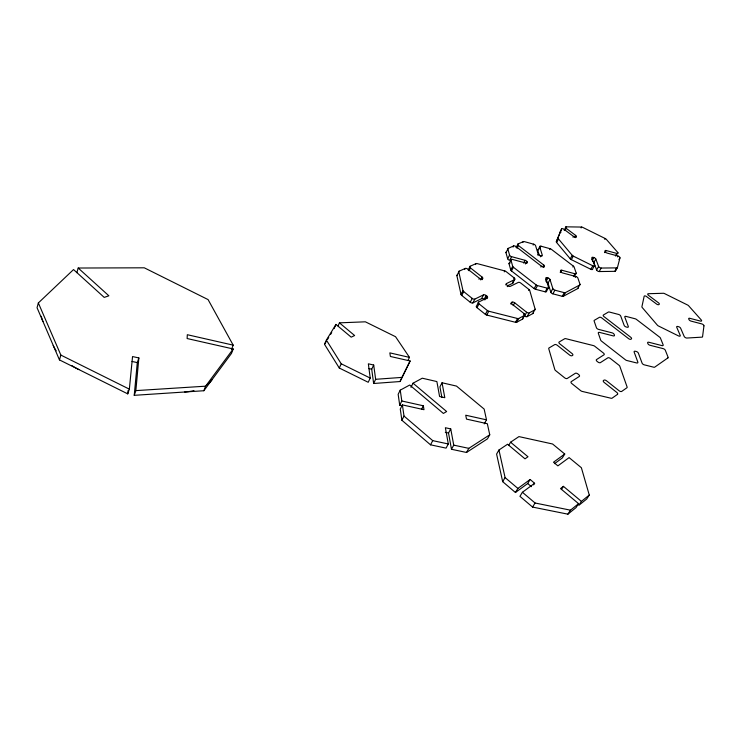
<?xml version="1.0" encoding="UTF-8"?>
<svg xmlns="http://www.w3.org/2000/svg" width="741" height="741" viewBox="0 0 741 741"><rect width="100%" height="100%" fill="white"/><g stroke="black" fill="none" stroke-linecap="round" stroke-linejoin="round"><path stroke-width="1.11" d="M231.451 349.576L233.183 345.139L187.316 334.71L187.13 338.535L233.211 348.965L231.479 353.411L203.858 390.739L134.241 395.324L137.289 362.599L138.863 357.94L132.546 356.56L129.351 389.155L127.748 393.869L59.456 359.904L37.05 307.728L38.347 302.949L73.535 269.567L104.212 297.4L108.871 295.798L78.194 268.029L76.851 272.669M134.241 395.324L135.853 390.618L138.863 357.94M127.748 393.869L128.091 390.498M592.476 261.286A1.797 0.824 29 0 1 593.847 262.536L596.616 269.974A1.806 0.843 29.2 0 0 599.173 271.549L614.808 271.336A1.797 0.824 29.5 0 0 615.428 270.993L617.438 267.538L619.967 257.859A1.769 0.797 29.4 0 0 617.985 256.043L607.203 253.098A1.769 0.797 29.1 0 1 605.258 251.644L605.054 251.134A1.769 0.797 29.1 0 1 606.203 250.532L616.929 253.478A1.76 0.787 29.3 0 0 617.781 252.459L606.314 239.324A1.741 0.778 28.9 0 0 605.277 238.556L582.75 227.394A1.741 0.778 28.4 0 0 581.583 227.061L566.068 226.829L564.188 230.303M615.428 270.993L615.993 268.835M59.456 359.904L60.864 355.087L38.347 302.949M617.438 267.538A1.797 0.815 29.5 0 1 616.827 267.881L601.183 268.047A1.815 0.834 29.2 0 1 598.617 266.473L595.82 259.044A1.797 0.824 29 0 0 593.856 257.572L593.069 257.359A1.797 0.824 29 0 0 591.883 257.979L594.643 265.389L592.643 268.89A1.815 0.843 29.1 0 1 590.809 269.289L571.33 259.637A1.815 0.843 28.6 0 1 570.264 258.831L556.602 242.492A1.788 0.824 28.2 0 1 556.334 241.705L561.576 228.932A1.769 0.797 28.1 0 1 564.012 229.312L573.515 236.416A1.769 0.797 28.4 0 0 575.72 237.018L576.146 236.814A1.769 0.797 28.4 0 0 575.627 235.388L566.143 228.311A1.76 0.797 28.1 0 1 566.068 226.829M556.334 241.705L561.576 228.932M203.858 390.739L205.6 386.181L233.211 348.965M407.967 360.45L409.486 357.384L389.849 352.873L390.396 356.467L410.125 360.978L400.02 381.532L373.631 383.495L375.641 379.299L373.705 365.026L368.351 363.822L370.222 378.077L368.221 382.282L339.285 368.027L324.512 344.315L326.383 340.082L335.969 324.428L351.197 337.164L354.624 335.525L339.434 322.844L338.035 325.975M334.108 328.615L335.969 324.428M339.285 368.027L341.221 363.785L326.383 340.082M373.631 383.495L371.713 369.203L373.705 365.026M400.02 381.532L410.125 360.978M486.781 298.771L487.282 297.817A2.001 1.028 27.4 0 0 486.856 296.104L486.115 295.511A2.001 1.028 27.4 0 0 483.54 294.844L481.567 298.66L472.86 302.921A2.019 1.056 27.1 0 1 470.257 302.263L461.745 295.446A2.01 1.047 26.8 0 1 461.022 294.455L456.891 275.68L459.133 271.178L465.255 268.446A1.964 0.991 26.6 0 1 467.784 269.113L479.464 278.347A1.964 0.991 27 0 0 482.002 279.005L482.53 278.755A1.964 0.991 27.1 0 0 482.122 277.106L470.461 267.899A1.954 0.982 26.7 0 1 470.081 266.278L476.037 263.611A1.945 0.973 26.8 0 1 477.204 263.611L504.751 270.919A1.927 0.954 27.5 0 1 506.075 271.577L514.208 277.94A1.936 0.954 27.8 0 1 514.662 279.57L512.698 283.275L507.631 285.757M410.968 387.339L413.043 383.208L446.638 411.524L443.387 413.441L409.717 385.014L400.233 390.155L398.158 394.323L399.714 405.17L401.872 405.651M464.774 269.391L465.255 268.446M399.714 405.17L401.817 400.992L400.233 390.155M468.182 270.057L470.081 266.278M469.034 270.743L470.461 267.899M401.817 400.992L423.352 405.79L424 409.69L402.382 404.901L400.279 409.088L401.881 420.249L430.512 444.822L446.054 448.12L448.305 443.97L445.369 427.733L450.741 428.9L453.742 445.137L451.482 449.278L466.506 452.464L487.467 438.848L489.755 434.8L487.337 423.722L466.506 419.11L465.728 415.219L486.494 419.841L484.243 423.88M475.565 264.556L476.037 263.611M461.022 294.455L462.958 290.602L458.79 271.873A1.982 1 26.5 0 1 459.133 271.178M461.745 295.446L463.69 291.602A2.019 1.047 26.8 0 1 462.958 290.602M401.881 420.249L404.012 416.053L402.382 404.901M478.982 279.292L479.464 278.347M480.677 279.941L482.122 277.106M470.257 302.263L472.23 298.419A2.019 1.047 27.1 0 0 474.833 299.086L483.54 294.844M482.048 279.7L482.53 278.755M472.86 302.921L474.833 299.086M421.648 409.106L423.352 405.79M487.282 297.817L478.593 302.087L476.611 305.922A2.019 1.056 27.4 0 0 477.019 307.672L485.383 314.369A2.028 1.065 27.6 0 0 486.772 315.064L515.504 322.298A2.01 1.047 28.4 0 0 516.681 322.252L522.516 319.121L524.572 315.36A2.001 1.028 28.5 0 0 524.091 313.61L512.096 304.125A1.991 1.019 28.1 0 1 511.633 302.411L512.151 302.152A1.991 1.01 28.1 0 1 514.68 302.8L526.656 312.248A1.991 1.019 28.5 0 0 529.185 312.897L534.854 309.868A1.982 1 28.6 0 0 535.122 309.145L529.722 290.444A1.945 0.963 28.2 0 0 528.981 289.481L520.766 283.062A1.936 0.963 28 0 0 518.302 282.414L510.234 286.378A1.954 0.982 27.7 0 1 507.742 285.73L507.001 285.155A1.954 0.982 27.7 0 1 506.566 283.507L514.662 279.57M477.019 307.672L479.001 303.829A2.028 1.056 27.4 0 1 478.593 302.087M525.425 263.981L525.906 263.064A1.88 0.908 27.8 0 0 527.277 262.425L527.11 261.869A1.88 0.908 27.8 0 0 525.1 260.323L511.577 256.664L509.66 260.332A1.88 0.917 27.4 0 1 507.668 258.776L505.983 252.672L508.159 248.392L513.633 245.938A1.862 0.889 27.4 0 1 515.995 246.586L541.375 266.149A1.871 0.898 28.2 0 0 543.746 266.788L544.209 266.556A1.871 0.898 28.2 0 0 543.727 265.009L518.404 245.512A1.853 0.88 27.5 0 1 517.968 244.002L523.303 241.612A1.843 0.871 27.5 0 1 524.378 241.631L533.622 244.169A1.834 0.861 27.8 0 1 535.586 245.679L538.198 254.163A1.853 0.88 28 0 0 540.18 255.682L541.004 255.904A1.853 0.88 28 0 0 542.329 255.284L539.68 246.799A1.834 0.861 27.9 0 1 540.986 246.197L550.137 248.717A1.825 0.852 28.1 0 1 551.387 249.337L573.395 266.139A1.843 0.861 28.7 0 1 574.127 267.029L576.202 273.123L574.201 276.68M481.567 298.66A2.001 1.037 27.4 0 1 484.132 299.318L486.115 295.511M485.374 298.956L486.856 296.104M486.494 419.841L484.151 409.078L456.502 386.089L442.044 382.764L439.932 386.83L441.877 397.5M513.041 247.077L513.633 245.938M507.668 258.776L509.567 255.117L507.872 249.022A1.871 0.898 27.3 0 1 508.159 248.392M516.079 247.624L517.968 244.002M504.269 271.854L504.751 270.919M516.986 248.226L518.404 245.512M576.202 273.123A1.853 0.88 28.9 0 1 574.942 273.772L561.817 270.233A1.862 0.889 28.6 0 0 560.52 270.882L560.696 271.428A1.862 0.889 28.6 0 0 562.715 272.975L575.868 276.523A1.862 0.889 29 0 1 577.887 278.06L580.018 284.312A1.871 0.898 29.1 0 1 579.805 284.97L565.383 292.649A1.908 0.926 28.9 0 1 564.299 292.667L554.898 290.194A1.908 0.936 28.7 0 1 552.842 288.592L549.998 279.505A1.899 0.917 28.5 0 0 547.97 277.931L547.127 277.708A1.899 0.917 28.4 0 0 545.784 278.384L548.581 287.471L546.571 291.13A1.908 0.945 28.6 0 1 545.219 291.824L535.474 289.268A1.917 0.945 28.3 0 1 534.159 288.61L511.475 270.928A1.899 0.936 27.6 0 1 510.753 270.002L509.03 263.731L510.947 260.063A1.89 0.917 27.5 0 1 512.346 259.415L525.906 263.064M522.831 242.52L523.303 241.612M485.383 314.369L487.393 310.535L479.001 303.829M486.772 315.064L488.782 311.229L517.561 318.51A2.019 1.037 28.4 0 0 518.746 318.463L524.572 315.36M510.753 270.002L512.689 266.315L510.947 260.063M511.475 270.928L513.411 267.242A1.908 0.926 27.6 0 1 512.689 266.315M505.825 284.905L506.566 283.507M507.242 286.665L507.742 285.73M513.717 278.866L514.208 277.94M523.655 263.055L525.1 260.323M533.14 245.067L533.622 244.169M526.258 263.463L527.11 261.869M430.512 444.822L432.735 440.645L448.305 443.97M539.411 255.691L537.762 250.375L539.68 246.799M539.55 248.874L540.986 246.197M510.873 303.829L511.633 302.411M511.142 304.032L512.151 302.152M537.716 255.061L538.198 254.163M513.161 305.625L514.68 302.8M540.522 256.812L541.004 255.904M451.482 449.278L448.518 433.022L450.741 428.9M549.655 249.606L550.137 248.717M540.884 267.056L541.375 266.149M528.481 290.407L528.981 289.481M542.755 266.816L543.727 265.009M556.602 242.492L558.51 238.972A1.797 0.824 28.2 0 1 558.242 238.194M543.718 267.464L544.209 266.556M564.966 230.488L566.143 228.311M515.504 322.298L517.561 318.51M534.159 288.61L536.16 284.942L513.411 267.242M516.681 322.252L518.746 318.463M535.474 289.268L537.475 285.6L547.228 288.166A1.917 0.936 28.5 0 0 548.581 287.471M523.581 314.555L524.091 313.61M526.656 312.248L524.6 316.009A1.991 1.019 28.5 0 0 527.12 316.648L532.798 313.6L535.122 309.145M545.756 280.209L547.127 277.708M545.978 281.571L547.97 277.931M527.12 316.648L529.185 312.897M573.034 237.287L573.515 236.416M580.018 284.312L577.767 288.555L563.345 296.28A1.908 0.936 29 0 1 562.262 296.307L552.869 293.834A1.908 0.936 28.7 0 1 550.813 292.241L548.007 283.136L549.998 279.505M574.664 237.129L575.627 235.388M545.219 291.824L547.228 288.166M575.664 237.685L576.146 236.814M581.101 227.922L581.583 227.061M560.205 272.327L560.696 271.428M560.696 272.253L561.817 270.233M550.813 292.241L552.842 288.592M570.264 258.831L572.219 255.312L558.51 238.972M571.33 259.637L573.284 256.117A1.815 0.843 28.6 0 1 572.219 255.312M552.869 293.834L554.898 290.194M466.506 452.464L468.803 448.351L489.755 434.8M572.895 267.019L573.395 266.139M562.262 296.307L564.299 292.667M573.441 276.449L574.942 273.772M563.345 296.28L565.383 292.649M575.368 277.412L575.868 276.523M591.707 259.758L593.069 257.359M592.374 260.184L593.856 257.572M604.795 239.417L605.277 238.556M593.847 262.536L595.82 259.044M590.809 269.289L592.809 265.787A1.815 0.843 29.1 0 0 594.643 265.389M604.758 252.505L605.258 251.644M604.971 252.681L606.203 250.532M596.616 269.974L598.617 266.473M599.173 271.549L601.183 268.047M508.706 445.434L510.568 442.21L527.981 456.752L525.008 458.836L507.548 444.239L498.934 450.019L496.6 454.076L502.676 481.659L515.43 492.506L527.685 483.53L530.13 479.492L534.613 483.262L533.631 484.883M615.447 256.043L616.929 253.478M616.299 255.024L617.781 252.459M617.485 256.905L617.985 256.043M618.976 259.572L619.967 257.859M614.808 271.336L616.827 267.881M502.676 481.659L505.084 477.575L498.934 450.019M515.43 492.506L517.885 488.43L530.13 479.492M534.613 483.262L522.405 492.274L519.941 496.34L532.566 507.076L567.902 514.171L576.007 507.631L578.573 503.658L560.539 488.578L563.429 486.355L581.407 501.379L589.271 495.053L581.379 467.738L569.088 457.605L557.89 465.867L553.499 462.227L564.744 454.02L552.591 443.998L518.941 436.597L510.568 442.21M324.512 344.315L326.318 341.369M327.513 339.406L328.717 337.442M330.514 334.506L331.709 332.542M564.744 454.02L562.317 457.957L554.527 463.662M532.566 507.076L535.076 503.009L570.468 510.169L578.573 503.658M561.428 489.542L563.429 486.355M567.902 514.171L570.468 510.169M581.407 501.379L578.841 505.343L586.715 498.999L589.271 495.053M413.043 383.208L422.268 378.206L436.884 381.569L439.58 396.5L444.804 397.685L442.044 382.764M375.641 379.299L402.067 377.391M135.853 390.618L205.6 386.181M339.434 322.844L365.369 321.816L395.546 336.71L409.486 357.384M78.194 268.029L144.273 267.807L208.082 299.596L233.183 345.139M453.742 445.137L468.803 448.351M445.304 432.327L448.518 433.022M132.037 361.46L137.289 362.599M368.518 368.481L371.713 369.203M341.221 363.785L370.222 378.077M573.284 256.117L592.809 265.787M60.864 355.087L129.351 389.155M484.132 299.318L484.883 299.91M463.69 291.602L472.23 298.419M527.685 483.53L531.408 486.67M505.084 477.575L517.885 488.43M522.405 492.274L535.076 503.009M404.012 416.053L432.735 440.645M512.55 281.913A1.927 0.963 27.8 0 1 512.698 283.275M456.891 275.68A1.973 1.01 26.5 0 1 457.243 274.994M488.782 311.229A2.028 1.056 27.6 0 1 487.393 310.535M522.59 317.954A2.001 1.028 28.5 0 1 522.516 319.121M533.075 312.878A1.973 1.01 28.6 0 1 532.798 313.6M559.696 232.415A1.76 0.806 28.1 0 1 560.993 232.211M505.983 252.672A1.871 0.898 27.3 0 1 506.26 252.042M511.577 256.664A1.88 0.908 27.4 0 1 509.567 255.117M509.03 263.731A1.89 0.926 27.5 0 1 510.178 263.027M537.475 285.6A1.917 0.945 28.3 0 1 536.16 284.942M546.45 281.737A1.89 0.926 28.5 0 1 548.007 283.136M577.98 287.888A1.871 0.898 29.1 0 1 577.767 288.555M537.762 250.375A1.825 0.861 27.9 0 1 538.503 249.68M211.945 379.818A50.647 31.363 18 0 1 206.934 384.774M193.957 390.6A50.647 31.363 18 0 1 184.666 391.998M78.861 369.555A52.083 32.048 15.6 0 1 71.84 365.582M56.196 350.817A52.083 32.048 15.6 0 1 53.232 345.408M42.959 321.492A51.425 30.937 15.4 0 1 41.329 316.25M703.95 325.845L702.551 336.738A1.862 0.861 31.9 0 1 701.996 337.146L686.833 338.044A1.88 0.88 31.7 0 1 684.175 336.405L680.655 328.254A1.862 0.871 31.4 0 0 678.589 326.698L677.802 326.494A1.862 0.871 31.4 0 0 676.718 327.235L680.201 335.377A1.88 0.88 31.6 0 1 678.46 335.895L658.462 325.994A1.88 0.88 31.1 0 1 657.341 325.142L642.262 307.561A1.853 0.861 30.5 0 1 641.919 306.7L644.161 296.243A1.825 0.843 30.4 0 1 646.569 296.567L656.554 304.042A1.825 0.843 30.7 0 0 658.758 304.625L659.147 304.375A1.825 0.843 30.7 0 0 658.49 302.81L648.523 295.353A1.815 0.834 30.4 0 1 648.292 293.714L663.362 293.279A1.797 0.815 30.6 0 1 664.538 293.593L687.592 305.014A1.806 0.815 31.2 0 1 688.676 305.829L701.236 319.927A1.825 0.824 31.6 0 1 700.523 321.103L689.797 318.306A1.834 0.834 31.4 0 0 688.75 319.019L689 319.584A1.834 0.834 31.4 0 0 691.047 321.112L701.82 323.919A1.834 0.834 31.7 0 1 703.95 325.845M617.475 394.379L612.131 398.139A2.093 1.102 31.7 0 1 610.982 398.232L582.157 391.405A2.103 1.121 31 0 1 580.722 390.692L571.83 383.579A2.093 1.121 30.7 0 1 571.246 381.643L579.267 376.465A2.075 1.093 30.6 0 0 578.675 374.566L577.878 373.936A2.075 1.093 30.6 0 0 575.303 373.316L567.263 378.456A2.093 1.111 30.4 0 1 564.651 377.827L555.611 370.593A2.084 1.102 30.1 0 1 554.796 369.509L548.757 348.742A2.038 1.065 29.6 0 1 549.016 347.964L554.694 344.621A2.028 1.056 29.6 0 1 557.232 345.25L569.588 355.041A2.028 1.056 30.1 0 0 572.126 355.671L572.617 355.365A2.028 1.056 30.1 0 0 572.052 353.54L559.714 343.787A2.019 1.037 29.7 0 1 559.168 341.99L564.688 338.739A2.001 1.028 29.7 0 1 565.828 338.683L593.43 345.602A1.991 1.01 30.4 0 1 594.782 346.279L603.387 353.012A2.001 1.01 30.7 0 1 603.998 354.809L596.533 359.58A2.019 1.037 30.7 0 0 597.135 361.404L597.913 362.016A2.019 1.037 30.7 0 0 600.405 362.627L607.842 357.829A2.001 1.019 30.9 0 1 610.306 358.44L618.994 365.239A2.01 1.019 31.2 0 1 619.819 366.276L627.09 386.95A2.056 1.056 31.7 0 1 626.905 387.765L621.699 391.415A2.066 1.074 31.7 0 1 619.17 390.813L606.499 380.791A2.056 1.074 31.3 0 0 603.961 380.17L603.489 380.494A2.066 1.074 31.3 0 0 604.119 382.393L616.818 392.452A2.075 1.084 31.7 0 1 617.475 394.379M667.919 357.894L654.748 367.119A1.982 0.982 31.8 0 1 653.692 367.193L644.281 364.85A1.982 0.982 31.6 0 1 642.104 363.164L638.372 353.142A1.964 0.973 31.2 0 0 636.223 351.475L635.38 351.262A1.964 0.973 31.2 0 0 634.148 352.077L637.844 362.099A1.982 0.991 31.4 0 1 636.602 362.942L626.84 360.506A1.991 0.991 31.2 0 1 625.487 359.839L601.47 341.101A1.964 0.982 30.4 0 1 600.664 340.1L598.302 333.2A1.954 0.973 30.3 0 1 599.589 332.413L613.178 335.877A1.945 0.954 30.5 0 0 614.437 335.099L614.215 334.487A1.945 0.954 30.5 0 0 612.103 332.848L598.552 329.384A1.945 0.963 30.1 0 1 596.44 327.744L594.134 321.02A1.927 0.954 30 0 1 594.347 320.307L599.413 317.333A1.917 0.936 30 0 1 601.775 317.945L628.544 338.618A1.936 0.945 30.9 0 0 630.915 339.23L631.351 338.952A1.936 0.945 30.9 0 0 630.711 337.238L603.998 316.629A1.908 0.926 30.1 0 1 603.415 314.981L608.352 312.081A1.899 0.917 30.1 0 1 609.398 312.044L618.652 314.462A1.89 0.908 30.3 0 1 620.717 316.055L624.172 325.392A1.908 0.926 30.6 0 0 626.265 327.003L627.09 327.216A1.908 0.926 30.6 0 0 628.303 326.457L624.82 317.12A1.89 0.908 30.4 0 1 626.025 316.388L635.185 318.787A1.89 0.898 30.6 0 1 636.463 319.427L659.657 337.164A1.908 0.908 31.3 0 1 660.463 338.118L663.139 344.824A1.917 0.917 31.5 0 1 661.982 345.612L648.847 342.249A1.927 0.936 31.3 0 0 647.662 343.037L647.893 343.639A1.927 0.936 31.3 0 0 650.024 345.278L663.186 348.631A1.927 0.926 31.6 0 1 665.316 350.261L668.058 357.143A1.945 0.945 31.8 0 1 667.919 357.894"/></g></svg>
